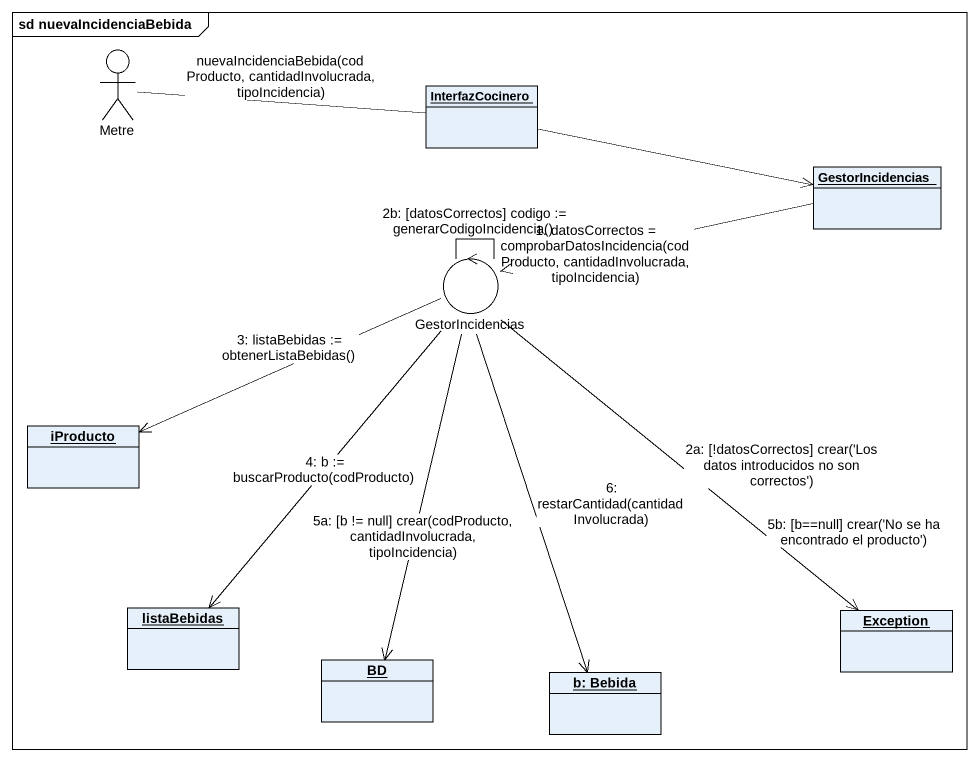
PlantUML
@startuml
mainframe sd nuevaIncidenciaBebida
allowmixing
hide circle
hide empty members
actor Metre
object InterfazCocinero
object GestorIncidencias
control "GestorIncidencias" as GestorIncidencias_2
object iProducto
object listaBebidas
object "Exception" as Exception_
object BD
object "b: Bebida" as b_Bebida
Metre -right- InterfazCocinero : nuevaIncidenciaBebida(codProducto, cantidadInvolucrada, tipoIncidencia)
InterfazCocinero -right-> GestorIncidencias
GestorIncidencias -left-> GestorIncidencias_2
GestorIncidencias_2 -- GestorIncidencias_2 : 2b: [datosCorrectos] codigo := generarCodigoIncidencia()
GestorIncidencias_2 -- GestorIncidencias_2 : 1. datosCorrectos = comprobarDatosIncidencia(codProducto, cantidadInvolucrada, tipoIncidencia)
GestorIncidencias_2 -left-> iProducto : 3: listaBebidas := obtenerListaBebidas()
GestorIncidencias_2 --> listaBebidas : 4: b := buscarProducto(codProducto)
GestorIncidencias_2 -- Exception_ : 5b: [b==null] crear('No se ha encontrado el producto')
GestorIncidencias_2 --> Exception_ : 2a: [!datosCorrectos] crear('Los datos introducidos no son correctos')
GestorIncidencias_2 --> BD : 5a: [b != null] crear(codProducto, cantidadInvolucrada, tipoIncidencia)
GestorIncidencias_2 --> b_Bebida : 6: restarCantidad(cantidadInvolucrada)
@enduml
